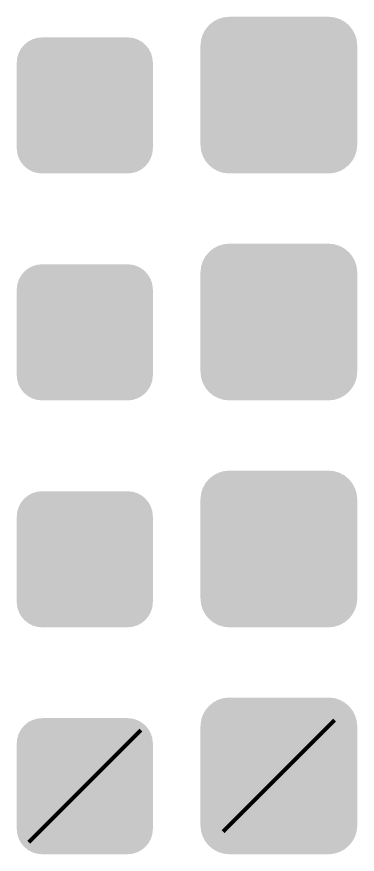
# Model space of a CAD drawing. Header units: millimetres. Extents: x 5277 to 6029, y 2052 to 2709.
# Drawn here: x 5409 to 5425.5, y 2579.63 to 2620.23 of the extents above; entities that cross this region are included whole.
import ezdxf

# ---------------------------------------------------------------- set-up
doc = ezdxf.new("R2010")
doc.units = ezdxf.units.MM
doc.layers.add('Social', color=7, linetype='CONTINUOUS', true_color=0x000000)

# ---------------------------------------------------------------- blocks, each defined once
blk = doc.blocks.new('602010503_сущ_мз')
at = {"layer": 'Social', "linetype": 'Continuous'}
h = blk.add_hatch(color=256, dxfattribs=at)
edge = h.paths.add_edge_path()
edge.add_spline(control_points=[(0, 0), (0, 0.675), (0.55, 1.225), (1.225, 1.225)], knot_values=[-1, -1, -1, -1, 0, 0, 0, 0], degree=3, periodic=0)
edge.add_line((1.225, 1.225), (5.372, 1.225))
edge.add_spline(control_points=[(5.372, 1.225), (6.047, 1.225), (6.598, 0.675), (6.598, 0)], knot_values=[-1, -1, -1, -1, 0, 0, 0, 0], degree=3, periodic=0)
edge.add_line((6.598, 0), (6.598, -4.147))
edge.add_spline(control_points=[(6.598, -4.147), (6.598, -4.822), (6.047, -5.372), (5.372, -5.372)], knot_values=[-1, -1, -1, -1, 0, 0, 0, 0], degree=3, periodic=0)
edge.add_line((5.372, -5.372), (1.225, -5.372))
edge.add_spline(control_points=[(1.225, -5.372), (0.55, -5.372), (0, -4.822), (0, -4.147)], knot_values=[-1, -1, -1, -1, 0, 0, 0, 0], degree=3, periodic=0)
edge.add_line((0, -4.147), (0, 0))
edge = h.paths.add_edge_path(flags=16)
edge.add_spline(control_points=[(0.313, -4.147), (0.313, -4.652), (0.72, -5.059), (1.225, -5.059)], knot_values=[-1, -1, -1, -1, 0, 0, 0, 0], degree=3, periodic=0)
edge.add_line((1.225, -5.059), (5.372, -5.059))
edge.add_spline(control_points=[(5.372, -5.059), (5.878, -5.059), (6.285, -4.652), (6.285, -4.147)], knot_values=[-1, -1, -1, -1, 0, 0, 0, 0], degree=3, periodic=0)
edge.add_line((6.285, -4.147), (6.285, 0))
edge.add_spline(control_points=[(6.285, 0), (6.285, 0.505), (5.878, 0.912), (5.372, 0.912)], knot_values=[-1, -1, -1, -1, 0, 0, 0, 0], degree=3, periodic=0)
edge.add_line((5.372, 0.912), (1.225, 0.912))
edge.add_spline(control_points=[(1.225, 0.912), (0.72, 0.912), (0.313, 0.505), (0.313, 0)], knot_values=[-1, -1, -1, -1, 0, 0, 0, 0], degree=3, periodic=0)
edge.add_line((0.313, 0), (0.313, -4.147))
at = {"layer": 'Social', "linetype": 'Continuous', "true_color": 0xffffff}
h = blk.add_hatch(color=7, dxfattribs=at)
edge = h.paths.add_edge_path()
edge.add_line((0.313, 0), (0.313, -4.147))
edge.add_spline(control_points=[(0.313, -4.147), (0.313, -4.652), (0.72, -5.059), (1.225, -5.059)], knot_values=[-1, -1, -1, -1, 0, 0, 0, 0], degree=3, periodic=0)
edge.add_line((1.225, -5.059), (5.372, -5.059))
edge.add_spline(control_points=[(5.372, -5.059), (5.878, -5.059), (6.285, -4.652), (6.285, -4.147)], knot_values=[-1, -1, -1, -1, 0, 0, 0, 0], degree=3, periodic=0)
edge.add_line((6.285, -4.147), (6.285, 0))
edge.add_spline(control_points=[(6.285, 0), (6.285, 0.505), (5.878, 0.912), (5.372, 0.912)], knot_values=[-1, -1, -1, -1, 0, 0, 0, 0], degree=3, periodic=0)
edge.add_line((5.372, 0.912), (1.225, 0.912))
edge.add_spline(control_points=[(1.225, 0.912), (0.72, 0.912), (0.313, 0.505), (0.313, 0)], knot_values=[-1, -1, -1, -1, 0, 0, 0, 0], degree=3, periodic=0)
at = {"layer": 'Social', "linetype": 'Continuous'}
h = blk.add_hatch(color=256, dxfattribs=at)
h.paths.add_polyline_path([(2.208, 0.559), (2.29, 0.641), (2.485, 0.723), (2.599, 0.723), (2.713, 0.723), (2.906, 0.641), (2.986, 0.559), (3.066, 0.477), (3.146, 0.281), (3.146, 0.168), (3.146, 0.067), (3.081, -0.112), (3.015, -0.19), (2.95, -0.268), (2.788, -0.362), (2.691, -0.379), (2.691, -1.397), (4.366, -1.397), (4.366, -1.759), (2.691, -1.759), (2.691, -2.222), (4.585, -2.222), (4.669, -2.222), (4.783, -2.302), (4.812, -2.382), (5.334, -4.065), (5.805, -3.922), (5.872, -4.157), (5.41, -4.301), (5.191, -4.368), (4.964, -4.444), (4.417, -2.685), (2.456, -2.685), (2.447, -2.685), (2.229, -2.685), (2.229, -2.449), (2.229, -2.247), (2.229, -0.236), (2.136, -0.152), (2.044, 0.05), (2.044, 0.168), (2.044, 0.281), (2.126, 0.477)])
h.paths.add_polyline_path([(2.077, -1.431), (2.077, -1.646), (2.077, -1.86), (2.077, -1.932), (2.077, -2.003), (1.934, -2.083), (1.707, -2.304), (1.623, -2.445), (1.539, -2.586), (1.454, -2.895), (1.454, -3.064), (1.454, -3.316), (1.633, -3.747), (1.812, -3.926), (1.991, -4.105), (2.422, -4.284), (2.675, -4.284), (2.927, -4.284), (3.358, -4.105), (3.537, -3.926), (3.716, -3.747), (3.895, -3.316), (3.895, -3.064), (3.895, -3), (3.882, -2.878), (3.87, -2.819), (4.282, -2.819), (4.433, -2.819), (4.442, -2.904), (4.45, -3.03), (4.45, -3.072), (4.45, -3.434), (4.191, -4.052), (3.933, -4.309), (3.674, -4.566), (3.053, -4.822), (2.691, -4.822), (2.33, -4.822), (1.711, -4.566), (1.454, -4.309), (1.198, -4.052), (0.941, -3.434), (0.941, -3.072), (0.941, -2.794), (1.099, -2.294), (1.257, -2.071), (1.414, -1.848), (1.825, -1.528)])
blk = doc.blocks.new('602010503_сущ_рз')
at = {"layer": 'Social', "linetype": 'Continuous'}
h = blk.add_hatch(color=256, dxfattribs=at)
edge = h.paths.add_edge_path()
edge.add_spline(control_points=[(-0.095, -0.169), (-0.095, 0.599), (0.531, 1.225), (1.3, 1.225)], knot_values=[-1, -1, -1, -1, 0, 0, 0, 0], degree=3, periodic=0)
edge.add_line((1.3, 1.225), (6.108, 1.225))
edge.add_spline(control_points=[(6.108, 1.225), (6.877, 1.225), (7.503, 0.599), (7.503, -0.169)], knot_values=[-1, -1, -1, -1, 0, 0, 0, 0], degree=3, periodic=0)
edge.add_line((7.503, -0.169), (7.503, -4.978))
edge.add_spline(control_points=[(7.503, -4.978), (7.503, -5.747), (6.877, -6.372), (6.108, -6.372)], knot_values=[-1, -1, -1, -1, 0, 0, 0, 0], degree=3, periodic=0)
edge.add_line((6.108, -6.372), (1.3, -6.372))
edge.add_spline(control_points=[(1.3, -6.372), (0.531, -6.372), (-0.095, -5.747), (-0.095, -4.978)], knot_values=[-1, -1, -1, -1, 0, 0, 0, 0], degree=3, periodic=0)
edge.add_line((-0.095, -4.978), (-0.095, -0.169))
edge = h.paths.add_edge_path(flags=16)
edge.add_spline(control_points=[(0.218, -4.978), (0.218, -5.577), (0.701, -6.059), (1.3, -6.059)], knot_values=[-1, -1, -1, -1, 0, 0, 0, 0], degree=3, periodic=0)
edge.add_line((1.3, -6.059), (6.108, -6.059))
edge.add_spline(control_points=[(6.108, -6.059), (6.707, -6.059), (7.19, -5.577), (7.19, -4.978)], knot_values=[-1, -1, -1, -1, 0, 0, 0, 0], degree=3, periodic=0)
edge.add_line((7.19, -4.978), (7.19, -0.169))
edge.add_spline(control_points=[(7.19, -0.169), (7.19, 0.43), (6.707, 0.912), (6.108, 0.912)], knot_values=[-1, -1, -1, -1, 0, 0, 0, 0], degree=3, periodic=0)
edge.add_line((6.108, 0.912), (1.3, 0.912))
edge.add_spline(control_points=[(1.3, 0.912), (0.701, 0.912), (0.218, 0.43), (0.218, -0.169)], knot_values=[-1, -1, -1, -1, 0, 0, 0, 0], degree=3, periodic=0)
edge.add_line((0.218, -0.169), (0.218, -4.978))
at = {"layer": 'Social', "linetype": 'Continuous', "true_color": 0xffffff}
h = blk.add_hatch(color=7, dxfattribs=at)
edge = h.paths.add_edge_path()
edge.add_spline(control_points=[(0.218, -4.978), (0.218, -5.577), (0.701, -6.059), (1.3, -6.059)], knot_values=[-1, -1, -1, -1, 0, 0, 0, 0], degree=3, periodic=0)
edge.add_line((1.3, -6.059), (6.108, -6.059))
edge.add_spline(control_points=[(6.108, -6.059), (6.707, -6.059), (7.19, -5.577), (7.19, -4.978)], knot_values=[-1, -1, -1, -1, 0, 0, 0, 0], degree=3, periodic=0)
edge.add_line((7.19, -4.978), (7.19, -0.169))
edge.add_spline(control_points=[(7.19, -0.169), (7.19, 0.43), (6.707, 0.912), (6.108, 0.912)], knot_values=[-1, -1, -1, -1, 0, 0, 0, 0], degree=3, periodic=0)
edge.add_line((6.108, 0.912), (1.3, 0.912))
edge.add_spline(control_points=[(1.3, 0.912), (0.701, 0.912), (0.218, 0.43), (0.218, -0.169)], knot_values=[-1, -1, -1, -1, 0, 0, 0, 0], degree=3, periodic=0)
edge.add_line((0.218, -0.169), (0.218, -4.978))
at = {"layer": 'Social', "linetype": 'Continuous'}
h = blk.add_hatch(color=256, dxfattribs=at)
edge = h.paths.add_edge_path()
edge.add_line((0.426, -0.513), (0.426, -4.634))
edge.add_spline(control_points=[(0.426, -4.634), (0.426, -5.305), (0.973, -5.852), (1.644, -5.852)], knot_values=[0, 0, 0, 0, 1, 1, 1, 1], degree=3, periodic=0)
edge.add_line((1.644, -5.852), (5.765, -5.852))
edge.add_spline(control_points=[(5.765, -5.852), (6.435, -5.852), (6.983, -5.305), (6.983, -4.634)], knot_values=[0, 0, 0, 0, 1, 1, 1, 1], degree=3, periodic=0)
edge.add_line((6.983, -4.634), (6.983, -0.513))
edge.add_spline(control_points=[(6.983, -0.513), (6.983, 0.158), (6.435, 0.705), (5.765, 0.705)], knot_values=[0, 0, 0, 0, 1, 1, 1, 1], degree=3, periodic=0)
edge.add_line((5.765, 0.705), (1.644, 0.705))
edge.add_spline(control_points=[(1.644, 0.705), (0.973, 0.705), (0.426, 0.158), (0.426, -0.513)], knot_values=[0, 0, 0, 0, 1, 1, 1, 1], degree=3, periodic=0)
edge = h.paths.add_edge_path(flags=16)
edge.add_spline(control_points=[(0.737, -4.634), (0.737, -5.136), (1.142, -5.541), (1.644, -5.541)], knot_values=[-1, -1, -1, -1, 0, 0, 0, 0], degree=3, periodic=0)
edge.add_line((1.644, -5.541), (5.765, -5.541))
edge.add_spline(control_points=[(5.765, -5.541), (6.267, -5.541), (6.671, -5.136), (6.671, -4.634)], knot_values=[-1, -1, -1, -1, 0, 0, 0, 0], degree=3, periodic=0)
edge.add_line((6.671, -4.634), (6.671, -0.513))
edge.add_spline(control_points=[(6.671, -0.513), (6.671, -0.011), (6.267, 0.394), (5.765, 0.394)], knot_values=[-1, -1, -1, -1, 0, 0, 0, 0], degree=3, periodic=0)
edge.add_line((5.765, 0.394), (1.644, 0.394))
edge.add_spline(control_points=[(1.644, 0.394), (1.142, 0.394), (0.737, -0.011), (0.737, -0.513)], knot_values=[-1, -1, -1, -1, 0, 0, 0, 0], degree=3, periodic=0)
edge.add_line((0.737, -0.513), (0.737, -4.634))
h = blk.add_hatch(color=256, dxfattribs=at)
h.paths.add_polyline_path([(2.594, 0.046), (2.676, 0.128), (2.872, 0.21), (2.986, 0.21), (3.099, 0.21), (3.293, 0.128), (3.373, 0.046), (3.453, -0.036), (3.533, -0.231), (3.533, -0.345), (3.533, -0.446), (3.467, -0.625), (3.402, -0.703), (3.337, -0.781), (3.175, -0.875), (3.078, -0.892), (3.078, -1.91), (4.753, -1.91), (4.753, -2.272), (3.078, -2.272), (3.078, -2.735), (4.972, -2.735), (5.056, -2.735), (5.169, -2.815), (5.199, -2.895), (5.72, -4.578), (6.192, -4.435), (6.259, -4.67), (5.796, -4.814), (5.577, -4.881), (5.35, -4.957), (4.803, -3.198), (2.842, -3.198), (2.834, -3.198), (2.615, -3.198), (2.615, -2.962), (2.615, -2.76), (2.615, -0.749), (2.523, -0.665), (2.43, -0.463), (2.43, -0.345), (2.43, -0.231), (2.512, -0.036)])
h.paths.add_polyline_path([(2.464, -1.944), (2.464, -2.159), (2.464, -2.373), (2.464, -2.445), (2.464, -2.516), (2.321, -2.596), (2.094, -2.817), (2.009, -2.958), (1.925, -3.099), (1.841, -3.408), (1.841, -3.577), (1.841, -3.829), (2.02, -4.26), (2.199, -4.439), (2.378, -4.618), (2.809, -4.797), (3.061, -4.797), (3.314, -4.797), (3.745, -4.618), (3.924, -4.439), (4.103, -4.26), (4.281, -3.829), (4.281, -3.577), (4.281, -3.513), (4.269, -3.391), (4.256, -3.332), (4.669, -3.332), (4.82, -3.332), (4.828, -3.417), (4.837, -3.543), (4.837, -3.585), (4.837, -3.947), (4.578, -4.565), (4.319, -4.822), (4.061, -5.079), (3.44, -5.335), (3.078, -5.335), (2.716, -5.335), (2.098, -5.079), (1.841, -4.822), (1.584, -4.565), (1.328, -3.947), (1.328, -3.585), (1.328, -3.307), (1.486, -2.807), (1.643, -2.584), (1.801, -2.361), (2.211, -2.041)])
blk = doc.blocks.new('602010503_план_мз')
at = {"layer": 'Social', "linetype": 'Continuous'}
h = blk.add_hatch(color=256, dxfattribs=at)
edge = h.paths.add_edge_path()
edge.add_spline(control_points=[(0, 0), (0, 0.675), (0.55, 1.225), (1.225, 1.225)], knot_values=[-1, -1, -1, -1, 0, 0, 0, 0], degree=3, periodic=0)
edge.add_line((1.225, 1.225), (5.372, 1.225))
edge.add_spline(control_points=[(5.372, 1.225), (6.047, 1.225), (6.598, 0.675), (6.598, 0)], knot_values=[-1, -1, -1, -1, 0, 0, 0, 0], degree=3, periodic=0)
edge.add_line((6.598, 0), (6.598, -4.147))
edge.add_spline(control_points=[(6.598, -4.147), (6.598, -4.822), (6.047, -5.372), (5.372, -5.372)], knot_values=[-1, -1, -1, -1, 0, 0, 0, 0], degree=3, periodic=0)
edge.add_line((5.372, -5.372), (1.225, -5.372))
edge.add_spline(control_points=[(1.225, -5.372), (0.55, -5.372), (0, -4.822), (0, -4.147)], knot_values=[-1, -1, -1, -1, 0, 0, 0, 0], degree=3, periodic=0)
edge.add_line((0, -4.147), (0, 0))
edge = h.paths.add_edge_path(flags=16)
edge.add_spline(control_points=[(0.313, -4.147), (0.313, -4.652), (0.72, -5.059), (1.225, -5.059)], knot_values=[-1, -1, -1, -1, 0, 0, 0, 0], degree=3, periodic=0)
edge.add_line((1.225, -5.059), (5.372, -5.059))
edge.add_spline(control_points=[(5.372, -5.059), (5.878, -5.059), (6.285, -4.652), (6.285, -4.147)], knot_values=[-1, -1, -1, -1, 0, 0, 0, 0], degree=3, periodic=0)
edge.add_line((6.285, -4.147), (6.285, 0))
edge.add_spline(control_points=[(6.285, 0), (6.285, 0.505), (5.878, 0.912), (5.372, 0.912)], knot_values=[-1, -1, -1, -1, 0, 0, 0, 0], degree=3, periodic=0)
edge.add_line((5.372, 0.912), (1.225, 0.912))
edge.add_spline(control_points=[(1.225, 0.912), (0.72, 0.912), (0.313, 0.505), (0.313, 0)], knot_values=[-1, -1, -1, -1, 0, 0, 0, 0], degree=3, periodic=0)
edge.add_line((0.313, 0), (0.313, -4.147))
at = {"layer": 'Social', "linetype": 'Continuous', "true_color": 0xff0000}
h = blk.add_hatch(color=1, dxfattribs=at)
edge = h.paths.add_edge_path()
edge.add_line((0.313, 0), (0.313, -4.147))
edge.add_spline(control_points=[(0.313, -4.147), (0.313, -4.652), (0.72, -5.059), (1.225, -5.059)], knot_values=[-1, -1, -1, -1, 0, 0, 0, 0], degree=3, periodic=0)
edge.add_line((1.225, -5.059), (5.372, -5.059))
edge.add_spline(control_points=[(5.372, -5.059), (5.878, -5.059), (6.285, -4.652), (6.285, -4.147)], knot_values=[-1, -1, -1, -1, 0, 0, 0, 0], degree=3, periodic=0)
edge.add_line((6.285, -4.147), (6.285, 0))
edge.add_spline(control_points=[(6.285, 0), (6.285, 0.505), (5.878, 0.912), (5.372, 0.912)], knot_values=[-1, -1, -1, -1, 0, 0, 0, 0], degree=3, periodic=0)
edge.add_line((5.372, 0.912), (1.225, 0.912))
edge.add_spline(control_points=[(1.225, 0.912), (0.72, 0.912), (0.313, 0.505), (0.313, 0)], knot_values=[-1, -1, -1, -1, 0, 0, 0, 0], degree=3, periodic=0)
at = {"layer": 'Social', "linetype": 'Continuous'}
h = blk.add_hatch(color=256, dxfattribs=at)
h.paths.add_polyline_path([(2.208, 0.559), (2.29, 0.641), (2.485, 0.723), (2.599, 0.723), (2.713, 0.723), (2.906, 0.641), (2.986, 0.559), (3.066, 0.477), (3.146, 0.281), (3.146, 0.168), (3.146, 0.067), (3.081, -0.112), (3.015, -0.19), (2.95, -0.268), (2.788, -0.362), (2.691, -0.379), (2.691, -1.397), (4.366, -1.397), (4.366, -1.759), (2.691, -1.759), (2.691, -2.222), (4.585, -2.222), (4.669, -2.222), (4.783, -2.302), (4.812, -2.382), (5.334, -4.065), (5.805, -3.922), (5.872, -4.157), (5.41, -4.301), (5.191, -4.368), (4.964, -4.444), (4.417, -2.685), (2.456, -2.685), (2.447, -2.685), (2.229, -2.685), (2.229, -2.449), (2.229, -2.247), (2.229, -0.236), (2.136, -0.152), (2.044, 0.05), (2.044, 0.168), (2.044, 0.281), (2.126, 0.477)])
h.paths.add_polyline_path([(2.077, -1.431), (2.077, -1.646), (2.077, -1.86), (2.077, -1.932), (2.077, -2.003), (1.934, -2.083), (1.707, -2.304), (1.623, -2.445), (1.539, -2.586), (1.454, -2.895), (1.454, -3.064), (1.454, -3.316), (1.633, -3.747), (1.812, -3.926), (1.991, -4.105), (2.422, -4.284), (2.675, -4.284), (2.927, -4.284), (3.358, -4.105), (3.537, -3.926), (3.716, -3.747), (3.895, -3.316), (3.895, -3.064), (3.895, -3), (3.882, -2.878), (3.87, -2.819), (4.282, -2.819), (4.433, -2.819), (4.442, -2.904), (4.45, -3.03), (4.45, -3.072), (4.45, -3.434), (4.191, -4.052), (3.933, -4.309), (3.674, -4.566), (3.053, -4.822), (2.691, -4.822), (2.33, -4.822), (1.711, -4.566), (1.454, -4.309), (1.198, -4.052), (0.941, -3.434), (0.941, -3.072), (0.941, -2.794), (1.099, -2.294), (1.257, -2.071), (1.414, -1.848), (1.825, -1.528)])
blk = doc.blocks.new('602010503_план_рз')
at = {"layer": 'Social', "linetype": 'Continuous'}
h = blk.add_hatch(color=256, dxfattribs=at)
edge = h.paths.add_edge_path()
edge.add_spline(control_points=[(-0.095, -0.169), (-0.095, 0.599), (0.531, 1.225), (1.3, 1.225)], knot_values=[-1, -1, -1, -1, 0, 0, 0, 0], degree=3, periodic=0)
edge.add_line((1.3, 1.225), (6.108, 1.225))
edge.add_spline(control_points=[(6.108, 1.225), (6.877, 1.225), (7.503, 0.599), (7.503, -0.169)], knot_values=[-1, -1, -1, -1, 0, 0, 0, 0], degree=3, periodic=0)
edge.add_line((7.503, -0.169), (7.503, -4.978))
edge.add_spline(control_points=[(7.503, -4.978), (7.503, -5.747), (6.877, -6.372), (6.108, -6.372)], knot_values=[-1, -1, -1, -1, 0, 0, 0, 0], degree=3, periodic=0)
edge.add_line((6.108, -6.372), (1.3, -6.372))
edge.add_spline(control_points=[(1.3, -6.372), (0.531, -6.372), (-0.095, -5.747), (-0.095, -4.978)], knot_values=[-1, -1, -1, -1, 0, 0, 0, 0], degree=3, periodic=0)
edge.add_line((-0.095, -4.978), (-0.095, -0.169))
edge = h.paths.add_edge_path(flags=16)
edge.add_spline(control_points=[(0.218, -4.978), (0.218, -5.577), (0.701, -6.059), (1.3, -6.059)], knot_values=[-1, -1, -1, -1, 0, 0, 0, 0], degree=3, periodic=0)
edge.add_line((1.3, -6.059), (6.108, -6.059))
edge.add_spline(control_points=[(6.108, -6.059), (6.707, -6.059), (7.19, -5.577), (7.19, -4.978)], knot_values=[-1, -1, -1, -1, 0, 0, 0, 0], degree=3, periodic=0)
edge.add_line((7.19, -4.978), (7.19, -0.169))
edge.add_spline(control_points=[(7.19, -0.169), (7.19, 0.43), (6.707, 0.912), (6.108, 0.912)], knot_values=[-1, -1, -1, -1, 0, 0, 0, 0], degree=3, periodic=0)
edge.add_line((6.108, 0.912), (1.3, 0.912))
edge.add_spline(control_points=[(1.3, 0.912), (0.701, 0.912), (0.218, 0.43), (0.218, -0.169)], knot_values=[-1, -1, -1, -1, 0, 0, 0, 0], degree=3, periodic=0)
edge.add_line((0.218, -0.169), (0.218, -4.978))
at = {"layer": 'Social', "linetype": 'Continuous', "true_color": 0xff0000}
h = blk.add_hatch(color=1, dxfattribs=at)
edge = h.paths.add_edge_path()
edge.add_spline(control_points=[(0.218, -4.978), (0.218, -5.577), (0.701, -6.059), (1.3, -6.059)], knot_values=[-1, -1, -1, -1, 0, 0, 0, 0], degree=3, periodic=0)
edge.add_line((1.3, -6.059), (6.108, -6.059))
edge.add_spline(control_points=[(6.108, -6.059), (6.707, -6.059), (7.19, -5.577), (7.19, -4.978)], knot_values=[-1, -1, -1, -1, 0, 0, 0, 0], degree=3, periodic=0)
edge.add_line((7.19, -4.978), (7.19, -0.169))
edge.add_spline(control_points=[(7.19, -0.169), (7.19, 0.43), (6.707, 0.912), (6.108, 0.912)], knot_values=[-1, -1, -1, -1, 0, 0, 0, 0], degree=3, periodic=0)
edge.add_line((6.108, 0.912), (1.3, 0.912))
edge.add_spline(control_points=[(1.3, 0.912), (0.701, 0.912), (0.218, 0.43), (0.218, -0.169)], knot_values=[-1, -1, -1, -1, 0, 0, 0, 0], degree=3, periodic=0)
edge.add_line((0.218, -0.169), (0.218, -4.978))
at = {"layer": 'Social', "linetype": 'Continuous'}
h = blk.add_hatch(color=256, dxfattribs=at)
edge = h.paths.add_edge_path()
edge.add_line((0.426, -0.513), (0.426, -4.634))
edge.add_spline(control_points=[(0.426, -4.634), (0.426, -5.305), (0.973, -5.852), (1.644, -5.852)], knot_values=[0, 0, 0, 0, 1, 1, 1, 1], degree=3, periodic=0)
edge.add_line((1.644, -5.852), (5.765, -5.852))
edge.add_spline(control_points=[(5.765, -5.852), (6.435, -5.852), (6.983, -5.305), (6.983, -4.634)], knot_values=[0, 0, 0, 0, 1, 1, 1, 1], degree=3, periodic=0)
edge.add_line((6.983, -4.634), (6.983, -0.513))
edge.add_spline(control_points=[(6.983, -0.513), (6.983, 0.158), (6.435, 0.705), (5.765, 0.705)], knot_values=[0, 0, 0, 0, 1, 1, 1, 1], degree=3, periodic=0)
edge.add_line((5.765, 0.705), (1.644, 0.705))
edge.add_spline(control_points=[(1.644, 0.705), (0.973, 0.705), (0.426, 0.158), (0.426, -0.513)], knot_values=[0, 0, 0, 0, 1, 1, 1, 1], degree=3, periodic=0)
edge = h.paths.add_edge_path(flags=16)
edge.add_spline(control_points=[(0.737, -4.634), (0.737, -5.136), (1.142, -5.541), (1.644, -5.541)], knot_values=[-1, -1, -1, -1, 0, 0, 0, 0], degree=3, periodic=0)
edge.add_line((1.644, -5.541), (5.765, -5.541))
edge.add_spline(control_points=[(5.765, -5.541), (6.267, -5.541), (6.671, -5.136), (6.671, -4.634)], knot_values=[-1, -1, -1, -1, 0, 0, 0, 0], degree=3, periodic=0)
edge.add_line((6.671, -4.634), (6.671, -0.513))
edge.add_spline(control_points=[(6.671, -0.513), (6.671, -0.011), (6.267, 0.394), (5.765, 0.394)], knot_values=[-1, -1, -1, -1, 0, 0, 0, 0], degree=3, periodic=0)
edge.add_line((5.765, 0.394), (1.644, 0.394))
edge.add_spline(control_points=[(1.644, 0.394), (1.142, 0.394), (0.737, -0.011), (0.737, -0.513)], knot_values=[-1, -1, -1, -1, 0, 0, 0, 0], degree=3, periodic=0)
edge.add_line((0.737, -0.513), (0.737, -4.634))
h = blk.add_hatch(color=256, dxfattribs=at)
h.paths.add_polyline_path([(2.594, 0.046), (2.676, 0.128), (2.872, 0.21), (2.986, 0.21), (3.099, 0.21), (3.293, 0.128), (3.373, 0.046), (3.453, -0.036), (3.533, -0.231), (3.533, -0.345), (3.533, -0.446), (3.467, -0.625), (3.402, -0.703), (3.337, -0.781), (3.175, -0.875), (3.078, -0.892), (3.078, -1.91), (4.753, -1.91), (4.753, -2.272), (3.078, -2.272), (3.078, -2.735), (4.972, -2.735), (5.056, -2.735), (5.169, -2.815), (5.199, -2.895), (5.72, -4.578), (6.192, -4.435), (6.259, -4.67), (5.796, -4.814), (5.577, -4.881), (5.35, -4.957), (4.803, -3.198), (2.842, -3.198), (2.834, -3.198), (2.615, -3.198), (2.615, -2.962), (2.615, -2.76), (2.615, -0.749), (2.523, -0.665), (2.43, -0.463), (2.43, -0.345), (2.43, -0.231), (2.512, -0.036)])
h.paths.add_polyline_path([(2.464, -1.944), (2.464, -2.159), (2.464, -2.373), (2.464, -2.445), (2.464, -2.516), (2.321, -2.596), (2.094, -2.817), (2.009, -2.958), (1.925, -3.099), (1.841, -3.408), (1.841, -3.577), (1.841, -3.829), (2.02, -4.26), (2.199, -4.439), (2.378, -4.618), (2.809, -4.797), (3.061, -4.797), (3.314, -4.797), (3.745, -4.618), (3.924, -4.439), (4.103, -4.26), (4.281, -3.829), (4.281, -3.577), (4.281, -3.513), (4.269, -3.391), (4.256, -3.332), (4.669, -3.332), (4.82, -3.332), (4.828, -3.417), (4.837, -3.543), (4.837, -3.585), (4.837, -3.947), (4.578, -4.565), (4.319, -4.822), (4.061, -5.079), (3.44, -5.335), (3.078, -5.335), (2.716, -5.335), (2.098, -5.079), (1.841, -4.822), (1.584, -4.565), (1.328, -3.947), (1.328, -3.585), (1.328, -3.307), (1.486, -2.807), (1.643, -2.584), (1.801, -2.361), (2.211, -2.041)])
blk = doc.blocks.new('602010503_рек_мз')
at = {"layer": 'Social', "linetype": 'Continuous'}
h = blk.add_hatch(color=256, dxfattribs=at)
edge = h.paths.add_edge_path()
edge.add_spline(control_points=[(0, 0), (0, 0.675), (0.55, 1.225), (1.225, 1.225)], knot_values=[-1, -1, -1, -1, 0, 0, 0, 0], degree=3, periodic=0)
edge.add_line((1.225, 1.225), (5.372, 1.225))
edge.add_spline(control_points=[(5.372, 1.225), (6.047, 1.225), (6.598, 0.675), (6.598, 0)], knot_values=[-1, -1, -1, -1, 0, 0, 0, 0], degree=3, periodic=0)
edge.add_line((6.598, 0), (6.598, -4.147))
edge.add_spline(control_points=[(6.598, -4.147), (6.598, -4.822), (6.047, -5.372), (5.372, -5.372)], knot_values=[-1, -1, -1, -1, 0, 0, 0, 0], degree=3, periodic=0)
edge.add_line((5.372, -5.372), (1.225, -5.372))
edge.add_spline(control_points=[(1.225, -5.372), (0.55, -5.372), (0, -4.822), (0, -4.147)], knot_values=[-1, -1, -1, -1, 0, 0, 0, 0], degree=3, periodic=0)
edge.add_line((0, -4.147), (0, 0))
edge = h.paths.add_edge_path(flags=16)
edge.add_spline(control_points=[(0.313, -4.147), (0.313, -4.652), (0.72, -5.059), (1.225, -5.059)], knot_values=[-1, -1, -1, -1, 0, 0, 0, 0], degree=3, periodic=0)
edge.add_line((1.225, -5.059), (5.372, -5.059))
edge.add_spline(control_points=[(5.372, -5.059), (5.878, -5.059), (6.285, -4.652), (6.285, -4.147)], knot_values=[-1, -1, -1, -1, 0, 0, 0, 0], degree=3, periodic=0)
edge.add_line((6.285, -4.147), (6.285, 0))
edge.add_spline(control_points=[(6.285, 0), (6.285, 0.505), (5.878, 0.912), (5.372, 0.912)], knot_values=[-1, -1, -1, -1, 0, 0, 0, 0], degree=3, periodic=0)
edge.add_line((5.372, 0.912), (1.225, 0.912))
edge.add_spline(control_points=[(1.225, 0.912), (0.72, 0.912), (0.313, 0.505), (0.313, 0)], knot_values=[-1, -1, -1, -1, 0, 0, 0, 0], degree=3, periodic=0)
edge.add_line((0.313, 0), (0.313, -4.147))
at = {"layer": 'Social', "linetype": 'Continuous', "true_color": 0xffff00}
h = blk.add_hatch(color=2, dxfattribs=at)
edge = h.paths.add_edge_path()
edge.add_line((0.313, 0), (0.313, -4.147))
edge.add_spline(control_points=[(0.313, -4.147), (0.313, -4.652), (0.72, -5.059), (1.225, -5.059)], knot_values=[-1, -1, -1, -1, 0, 0, 0, 0], degree=3, periodic=0)
edge.add_line((1.225, -5.059), (5.372, -5.059))
edge.add_spline(control_points=[(5.372, -5.059), (5.878, -5.059), (6.285, -4.652), (6.285, -4.147)], knot_values=[-1, -1, -1, -1, 0, 0, 0, 0], degree=3, periodic=0)
edge.add_line((6.285, -4.147), (6.285, 0))
edge.add_spline(control_points=[(6.285, 0), (6.285, 0.505), (5.878, 0.912), (5.372, 0.912)], knot_values=[-1, -1, -1, -1, 0, 0, 0, 0], degree=3, periodic=0)
edge.add_line((5.372, 0.912), (1.225, 0.912))
edge.add_spline(control_points=[(1.225, 0.912), (0.72, 0.912), (0.313, 0.505), (0.313, 0)], knot_values=[-1, -1, -1, -1, 0, 0, 0, 0], degree=3, periodic=0)
at = {"layer": 'Social', "linetype": 'Continuous'}
h = blk.add_hatch(color=256, dxfattribs=at)
h.paths.add_polyline_path([(2.208, 0.559), (2.29, 0.641), (2.485, 0.723), (2.599, 0.723), (2.713, 0.723), (2.906, 0.641), (2.986, 0.559), (3.066, 0.477), (3.146, 0.281), (3.146, 0.168), (3.146, 0.067), (3.081, -0.112), (3.015, -0.19), (2.95, -0.268), (2.788, -0.362), (2.691, -0.379), (2.691, -1.397), (4.366, -1.397), (4.366, -1.759), (2.691, -1.759), (2.691, -2.222), (4.585, -2.222), (4.669, -2.222), (4.783, -2.302), (4.812, -2.382), (5.334, -4.065), (5.805, -3.922), (5.872, -4.157), (5.41, -4.301), (5.191, -4.368), (4.964, -4.444), (4.417, -2.685), (2.456, -2.685), (2.447, -2.685), (2.229, -2.685), (2.229, -2.449), (2.229, -2.247), (2.229, -0.236), (2.136, -0.152), (2.044, 0.05), (2.044, 0.168), (2.044, 0.281), (2.126, 0.477)])
h.paths.add_polyline_path([(2.077, -1.431), (2.077, -1.646), (2.077, -1.86), (2.077, -1.932), (2.077, -2.003), (1.934, -2.083), (1.707, -2.304), (1.623, -2.445), (1.539, -2.586), (1.454, -2.895), (1.454, -3.064), (1.454, -3.316), (1.633, -3.747), (1.812, -3.926), (1.991, -4.105), (2.422, -4.284), (2.675, -4.284), (2.927, -4.284), (3.358, -4.105), (3.537, -3.926), (3.716, -3.747), (3.895, -3.316), (3.895, -3.064), (3.895, -3), (3.882, -2.878), (3.87, -2.819), (4.282, -2.819), (4.433, -2.819), (4.442, -2.904), (4.45, -3.03), (4.45, -3.072), (4.45, -3.434), (4.191, -4.052), (3.933, -4.309), (3.674, -4.566), (3.053, -4.822), (2.691, -4.822), (2.33, -4.822), (1.711, -4.566), (1.454, -4.309), (1.198, -4.052), (0.941, -3.434), (0.941, -3.072), (0.941, -2.794), (1.099, -2.294), (1.257, -2.071), (1.414, -1.848), (1.825, -1.528)])
blk = doc.blocks.new('602010503_рек_рз')
at = {"layer": 'Social', "linetype": 'Continuous'}
h = blk.add_hatch(color=256, dxfattribs=at)
edge = h.paths.add_edge_path()
edge.add_spline(control_points=[(-0.095, -0.169), (-0.095, 0.599), (0.531, 1.225), (1.3, 1.225)], knot_values=[-1, -1, -1, -1, 0, 0, 0, 0], degree=3, periodic=0)
edge.add_line((1.3, 1.225), (6.108, 1.225))
edge.add_spline(control_points=[(6.108, 1.225), (6.877, 1.225), (7.503, 0.599), (7.503, -0.169)], knot_values=[-1, -1, -1, -1, 0, 0, 0, 0], degree=3, periodic=0)
edge.add_line((7.503, -0.169), (7.503, -4.978))
edge.add_spline(control_points=[(7.503, -4.978), (7.503, -5.747), (6.877, -6.372), (6.108, -6.372)], knot_values=[-1, -1, -1, -1, 0, 0, 0, 0], degree=3, periodic=0)
edge.add_line((6.108, -6.372), (1.3, -6.372))
edge.add_spline(control_points=[(1.3, -6.372), (0.531, -6.372), (-0.095, -5.747), (-0.095, -4.978)], knot_values=[-1, -1, -1, -1, 0, 0, 0, 0], degree=3, periodic=0)
edge.add_line((-0.095, -4.978), (-0.095, -0.169))
edge = h.paths.add_edge_path(flags=16)
edge.add_spline(control_points=[(0.218, -4.978), (0.218, -5.577), (0.701, -6.059), (1.3, -6.059)], knot_values=[-1, -1, -1, -1, 0, 0, 0, 0], degree=3, periodic=0)
edge.add_line((1.3, -6.059), (6.108, -6.059))
edge.add_spline(control_points=[(6.108, -6.059), (6.707, -6.059), (7.19, -5.577), (7.19, -4.978)], knot_values=[-1, -1, -1, -1, 0, 0, 0, 0], degree=3, periodic=0)
edge.add_line((7.19, -4.978), (7.19, -0.169))
edge.add_spline(control_points=[(7.19, -0.169), (7.19, 0.43), (6.707, 0.912), (6.108, 0.912)], knot_values=[-1, -1, -1, -1, 0, 0, 0, 0], degree=3, periodic=0)
edge.add_line((6.108, 0.912), (1.3, 0.912))
edge.add_spline(control_points=[(1.3, 0.912), (0.701, 0.912), (0.218, 0.43), (0.218, -0.169)], knot_values=[-1, -1, -1, -1, 0, 0, 0, 0], degree=3, periodic=0)
edge.add_line((0.218, -0.169), (0.218, -4.978))
at = {"layer": 'Social', "linetype": 'Continuous', "true_color": 0xffff00}
h = blk.add_hatch(color=2, dxfattribs=at)
edge = h.paths.add_edge_path()
edge.add_spline(control_points=[(0.218, -4.978), (0.218, -5.577), (0.701, -6.059), (1.3, -6.059)], knot_values=[-1, -1, -1, -1, 0, 0, 0, 0], degree=3, periodic=0)
edge.add_line((1.3, -6.059), (6.108, -6.059))
edge.add_spline(control_points=[(6.108, -6.059), (6.707, -6.059), (7.19, -5.577), (7.19, -4.978)], knot_values=[-1, -1, -1, -1, 0, 0, 0, 0], degree=3, periodic=0)
edge.add_line((7.19, -4.978), (7.19, -0.169))
edge.add_spline(control_points=[(7.19, -0.169), (7.19, 0.43), (6.707, 0.912), (6.108, 0.912)], knot_values=[-1, -1, -1, -1, 0, 0, 0, 0], degree=3, periodic=0)
edge.add_line((6.108, 0.912), (1.3, 0.912))
edge.add_spline(control_points=[(1.3, 0.912), (0.701, 0.912), (0.218, 0.43), (0.218, -0.169)], knot_values=[-1, -1, -1, -1, 0, 0, 0, 0], degree=3, periodic=0)
edge.add_line((0.218, -0.169), (0.218, -4.978))
at = {"layer": 'Social', "linetype": 'Continuous'}
h = blk.add_hatch(color=256, dxfattribs=at)
edge = h.paths.add_edge_path()
edge.add_line((0.426, -0.513), (0.426, -4.634))
edge.add_spline(control_points=[(0.426, -4.634), (0.426, -5.305), (0.973, -5.852), (1.644, -5.852)], knot_values=[0, 0, 0, 0, 1, 1, 1, 1], degree=3, periodic=0)
edge.add_line((1.644, -5.852), (5.765, -5.852))
edge.add_spline(control_points=[(5.765, -5.852), (6.435, -5.852), (6.983, -5.305), (6.983, -4.634)], knot_values=[0, 0, 0, 0, 1, 1, 1, 1], degree=3, periodic=0)
edge.add_line((6.983, -4.634), (6.983, -0.513))
edge.add_spline(control_points=[(6.983, -0.513), (6.983, 0.158), (6.435, 0.705), (5.765, 0.705)], knot_values=[0, 0, 0, 0, 1, 1, 1, 1], degree=3, periodic=0)
edge.add_line((5.765, 0.705), (1.644, 0.705))
edge.add_spline(control_points=[(1.644, 0.705), (0.973, 0.705), (0.426, 0.158), (0.426, -0.513)], knot_values=[0, 0, 0, 0, 1, 1, 1, 1], degree=3, periodic=0)
edge = h.paths.add_edge_path(flags=16)
edge.add_spline(control_points=[(0.737, -4.634), (0.737, -5.136), (1.142, -5.541), (1.644, -5.541)], knot_values=[-1, -1, -1, -1, 0, 0, 0, 0], degree=3, periodic=0)
edge.add_line((1.644, -5.541), (5.765, -5.541))
edge.add_spline(control_points=[(5.765, -5.541), (6.267, -5.541), (6.671, -5.136), (6.671, -4.634)], knot_values=[-1, -1, -1, -1, 0, 0, 0, 0], degree=3, periodic=0)
edge.add_line((6.671, -4.634), (6.671, -0.513))
edge.add_spline(control_points=[(6.671, -0.513), (6.671, -0.011), (6.267, 0.394), (5.765, 0.394)], knot_values=[-1, -1, -1, -1, 0, 0, 0, 0], degree=3, periodic=0)
edge.add_line((5.765, 0.394), (1.644, 0.394))
edge.add_spline(control_points=[(1.644, 0.394), (1.142, 0.394), (0.737, -0.011), (0.737, -0.513)], knot_values=[-1, -1, -1, -1, 0, 0, 0, 0], degree=3, periodic=0)
edge.add_line((0.737, -0.513), (0.737, -4.634))
h = blk.add_hatch(color=256, dxfattribs=at)
h.paths.add_polyline_path([(2.594, 0.046), (2.676, 0.128), (2.872, 0.21), (2.986, 0.21), (3.099, 0.21), (3.293, 0.128), (3.373, 0.046), (3.453, -0.036), (3.533, -0.231), (3.533, -0.345), (3.533, -0.446), (3.467, -0.625), (3.402, -0.703), (3.337, -0.781), (3.175, -0.875), (3.078, -0.892), (3.078, -1.91), (4.753, -1.91), (4.753, -2.272), (3.078, -2.272), (3.078, -2.735), (4.972, -2.735), (5.056, -2.735), (5.169, -2.815), (5.199, -2.895), (5.72, -4.578), (6.192, -4.435), (6.259, -4.67), (5.796, -4.814), (5.577, -4.881), (5.35, -4.957), (4.803, -3.198), (2.842, -3.198), (2.834, -3.198), (2.615, -3.198), (2.615, -2.962), (2.615, -2.76), (2.615, -0.749), (2.523, -0.665), (2.43, -0.463), (2.43, -0.345), (2.43, -0.231), (2.512, -0.036)])
h.paths.add_polyline_path([(2.464, -1.944), (2.464, -2.159), (2.464, -2.373), (2.464, -2.445), (2.464, -2.516), (2.321, -2.596), (2.094, -2.817), (2.009, -2.958), (1.925, -3.099), (1.841, -3.408), (1.841, -3.577), (1.841, -3.829), (2.02, -4.26), (2.199, -4.439), (2.378, -4.618), (2.809, -4.797), (3.061, -4.797), (3.314, -4.797), (3.745, -4.618), (3.924, -4.439), (4.103, -4.26), (4.281, -3.829), (4.281, -3.577), (4.281, -3.513), (4.269, -3.391), (4.256, -3.332), (4.669, -3.332), (4.82, -3.332), (4.828, -3.417), (4.837, -3.543), (4.837, -3.585), (4.837, -3.947), (4.578, -4.565), (4.319, -4.822), (4.061, -5.079), (3.44, -5.335), (3.078, -5.335), (2.716, -5.335), (2.098, -5.079), (1.841, -4.822), (1.584, -4.565), (1.328, -3.947), (1.328, -3.585), (1.328, -3.307), (1.486, -2.807), (1.643, -2.584), (1.801, -2.361), (2.211, -2.041)])
blk = doc.blocks.new('602010503_ликв_мз')
at = {"layer": 'Social', "linetype": 'Continuous'}
h = blk.add_hatch(color=256, dxfattribs=at)
edge = h.paths.add_edge_path()
edge.add_spline(control_points=[(0, 0), (0, 0.675), (0.55, 1.225), (1.225, 1.225)], knot_values=[-1, -1, -1, -1, 0, 0, 0, 0], degree=3, periodic=0)
edge.add_line((1.225, 1.225), (5.372, 1.225))
edge.add_spline(control_points=[(5.372, 1.225), (6.047, 1.225), (6.598, 0.675), (6.598, 0)], knot_values=[-1, -1, -1, -1, 0, 0, 0, 0], degree=3, periodic=0)
edge.add_line((6.598, 0), (6.598, -4.147))
edge.add_spline(control_points=[(6.598, -4.147), (6.598, -4.822), (6.047, -5.372), (5.372, -5.372)], knot_values=[-1, -1, -1, -1, 0, 0, 0, 0], degree=3, periodic=0)
edge.add_line((5.372, -5.372), (1.225, -5.372))
edge.add_spline(control_points=[(1.225, -5.372), (0.55, -5.372), (0, -4.822), (0, -4.147)], knot_values=[-1, -1, -1, -1, 0, 0, 0, 0], degree=3, periodic=0)
edge.add_line((0, -4.147), (0, 0))
edge = h.paths.add_edge_path(flags=16)
edge.add_spline(control_points=[(0.313, -4.147), (0.313, -4.652), (0.72, -5.059), (1.225, -5.059)], knot_values=[-1, -1, -1, -1, 0, 0, 0, 0], degree=3, periodic=0)
edge.add_line((1.225, -5.059), (5.372, -5.059))
edge.add_spline(control_points=[(5.372, -5.059), (5.878, -5.059), (6.285, -4.652), (6.285, -4.147)], knot_values=[-1, -1, -1, -1, 0, 0, 0, 0], degree=3, periodic=0)
edge.add_line((6.285, -4.147), (6.285, 0))
edge.add_spline(control_points=[(6.285, 0), (6.285, 0.505), (5.878, 0.912), (5.372, 0.912)], knot_values=[-1, -1, -1, -1, 0, 0, 0, 0], degree=3, periodic=0)
edge.add_line((5.372, 0.912), (1.225, 0.912))
edge.add_spline(control_points=[(1.225, 0.912), (0.72, 0.912), (0.313, 0.505), (0.313, 0)], knot_values=[-1, -1, -1, -1, 0, 0, 0, 0], degree=3, periodic=0)
edge.add_line((0.313, 0), (0.313, -4.147))
at = {"layer": 'Social', "linetype": 'Continuous', "true_color": 0xffffff}
h = blk.add_hatch(color=7, dxfattribs=at)
edge = h.paths.add_edge_path()
edge.add_line((0.313, 0), (0.313, -4.147))
edge.add_spline(control_points=[(0.313, -4.147), (0.313, -4.652), (0.72, -5.059), (1.225, -5.059)], knot_values=[-1, -1, -1, -1, 0, 0, 0, 0], degree=3, periodic=0)
edge.add_line((1.225, -5.059), (5.372, -5.059))
edge.add_spline(control_points=[(5.372, -5.059), (5.878, -5.059), (6.285, -4.652), (6.285, -4.147)], knot_values=[-1, -1, -1, -1, 0, 0, 0, 0], degree=3, periodic=0)
edge.add_line((6.285, -4.147), (6.285, 0))
edge.add_spline(control_points=[(6.285, 0), (6.285, 0.505), (5.878, 0.912), (5.372, 0.912)], knot_values=[-1, -1, -1, -1, 0, 0, 0, 0], degree=3, periodic=0)
edge.add_line((5.372, 0.912), (1.225, 0.912))
edge.add_spline(control_points=[(1.225, 0.912), (0.72, 0.912), (0.313, 0.505), (0.313, 0)], knot_values=[-1, -1, -1, -1, 0, 0, 0, 0], degree=3, periodic=0)
at = {"layer": 'Social', "linetype": 'Continuous'}
h = blk.add_hatch(color=256, dxfattribs=at)
h.paths.add_polyline_path([(2.208, 0.559), (2.29, 0.641), (2.485, 0.723), (2.599, 0.723), (2.713, 0.723), (2.906, 0.641), (2.986, 0.559), (3.066, 0.477), (3.146, 0.281), (3.146, 0.168), (3.146, 0.067), (3.081, -0.112), (3.015, -0.19), (2.95, -0.268), (2.788, -0.362), (2.691, -0.379), (2.691, -1.397), (4.366, -1.397), (4.366, -1.759), (2.691, -1.759), (2.691, -2.222), (4.585, -2.222), (4.669, -2.222), (4.783, -2.302), (4.812, -2.382), (5.334, -4.065), (5.805, -3.922), (5.872, -4.157), (5.41, -4.301), (5.191, -4.368), (4.964, -4.444), (4.417, -2.685), (2.456, -2.685), (2.447, -2.685), (2.229, -2.685), (2.229, -2.449), (2.229, -2.247), (2.229, -0.236), (2.136, -0.152), (2.044, 0.05), (2.044, 0.168), (2.044, 0.281), (2.126, 0.477)])
h.paths.add_polyline_path([(2.077, -1.431), (2.077, -1.646), (2.077, -1.86), (2.077, -1.932), (2.077, -2.003), (1.934, -2.083), (1.707, -2.304), (1.623, -2.445), (1.539, -2.586), (1.454, -2.895), (1.454, -3.064), (1.454, -3.316), (1.633, -3.747), (1.812, -3.926), (1.991, -4.105), (2.422, -4.284), (2.675, -4.284), (2.927, -4.284), (3.358, -4.105), (3.537, -3.926), (3.716, -3.747), (3.895, -3.316), (3.895, -3.064), (3.895, -3), (3.882, -2.878), (3.87, -2.819), (4.282, -2.819), (4.433, -2.819), (4.442, -2.904), (4.45, -3.03), (4.45, -3.072), (4.45, -3.434), (4.191, -4.052), (3.933, -4.309), (3.674, -4.566), (3.053, -4.822), (2.691, -4.822), (2.33, -4.822), (1.711, -4.566), (1.454, -4.309), (1.198, -4.052), (0.941, -3.434), (0.941, -3.072), (0.941, -2.794), (1.099, -2.294), (1.257, -2.071), (1.414, -1.848), (1.825, -1.528)])
at = {"layer": 'Social', "color": 1, "linetype": 'Continuous', "true_color": 0xff0000, "const_width": 0.2}
blk.add_lwpolyline([(0.58, -4.793), (6.018, 0.646)], dxfattribs=at)
blk = doc.blocks.new('602010503_ликв_рз')
at = {"layer": 'Social', "linetype": 'Continuous'}
h = blk.add_hatch(color=256, dxfattribs=at)
edge = h.paths.add_edge_path()
edge.add_spline(control_points=[(-0.095, -0.169), (-0.095, 0.599), (0.531, 1.225), (1.3, 1.225)], knot_values=[-1, -1, -1, -1, 0, 0, 0, 0], degree=3, periodic=0)
edge.add_line((1.3, 1.225), (6.108, 1.225))
edge.add_spline(control_points=[(6.108, 1.225), (6.877, 1.225), (7.503, 0.599), (7.503, -0.169)], knot_values=[-1, -1, -1, -1, 0, 0, 0, 0], degree=3, periodic=0)
edge.add_line((7.503, -0.169), (7.503, -4.978))
edge.add_spline(control_points=[(7.503, -4.978), (7.503, -5.747), (6.877, -6.372), (6.108, -6.372)], knot_values=[-1, -1, -1, -1, 0, 0, 0, 0], degree=3, periodic=0)
edge.add_line((6.108, -6.372), (1.3, -6.372))
edge.add_spline(control_points=[(1.3, -6.372), (0.531, -6.372), (-0.095, -5.747), (-0.095, -4.978)], knot_values=[-1, -1, -1, -1, 0, 0, 0, 0], degree=3, periodic=0)
edge.add_line((-0.095, -4.978), (-0.095, -0.169))
edge = h.paths.add_edge_path(flags=16)
edge.add_spline(control_points=[(0.218, -4.978), (0.218, -5.577), (0.701, -6.059), (1.3, -6.059)], knot_values=[-1, -1, -1, -1, 0, 0, 0, 0], degree=3, periodic=0)
edge.add_line((1.3, -6.059), (6.108, -6.059))
edge.add_spline(control_points=[(6.108, -6.059), (6.707, -6.059), (7.19, -5.577), (7.19, -4.978)], knot_values=[-1, -1, -1, -1, 0, 0, 0, 0], degree=3, periodic=0)
edge.add_line((7.19, -4.978), (7.19, -0.169))
edge.add_spline(control_points=[(7.19, -0.169), (7.19, 0.43), (6.707, 0.912), (6.108, 0.912)], knot_values=[-1, -1, -1, -1, 0, 0, 0, 0], degree=3, periodic=0)
edge.add_line((6.108, 0.912), (1.3, 0.912))
edge.add_spline(control_points=[(1.3, 0.912), (0.701, 0.912), (0.218, 0.43), (0.218, -0.169)], knot_values=[-1, -1, -1, -1, 0, 0, 0, 0], degree=3, periodic=0)
edge.add_line((0.218, -0.169), (0.218, -4.978))
at = {"layer": 'Social', "linetype": 'Continuous', "true_color": 0xffffff}
h = blk.add_hatch(color=7, dxfattribs=at)
edge = h.paths.add_edge_path()
edge.add_spline(control_points=[(0.218, -4.978), (0.218, -5.577), (0.701, -6.059), (1.3, -6.059)], knot_values=[-1, -1, -1, -1, 0, 0, 0, 0], degree=3, periodic=0)
edge.add_line((1.3, -6.059), (6.108, -6.059))
edge.add_spline(control_points=[(6.108, -6.059), (6.707, -6.059), (7.19, -5.577), (7.19, -4.978)], knot_values=[-1, -1, -1, -1, 0, 0, 0, 0], degree=3, periodic=0)
edge.add_line((7.19, -4.978), (7.19, -0.169))
edge.add_spline(control_points=[(7.19, -0.169), (7.19, 0.43), (6.707, 0.912), (6.108, 0.912)], knot_values=[-1, -1, -1, -1, 0, 0, 0, 0], degree=3, periodic=0)
edge.add_line((6.108, 0.912), (1.3, 0.912))
edge.add_spline(control_points=[(1.3, 0.912), (0.701, 0.912), (0.218, 0.43), (0.218, -0.169)], knot_values=[-1, -1, -1, -1, 0, 0, 0, 0], degree=3, periodic=0)
edge.add_line((0.218, -0.169), (0.218, -4.978))
at = {"layer": 'Social', "linetype": 'Continuous'}
h = blk.add_hatch(color=256, dxfattribs=at)
edge = h.paths.add_edge_path()
edge.add_line((0.426, -0.513), (0.426, -4.634))
edge.add_spline(control_points=[(0.426, -4.634), (0.426, -5.305), (0.973, -5.852), (1.644, -5.852)], knot_values=[0, 0, 0, 0, 1, 1, 1, 1], degree=3, periodic=0)
edge.add_line((1.644, -5.852), (5.765, -5.852))
edge.add_spline(control_points=[(5.765, -5.852), (6.435, -5.852), (6.983, -5.305), (6.983, -4.634)], knot_values=[0, 0, 0, 0, 1, 1, 1, 1], degree=3, periodic=0)
edge.add_line((6.983, -4.634), (6.983, -0.513))
edge.add_spline(control_points=[(6.983, -0.513), (6.983, 0.158), (6.435, 0.705), (5.765, 0.705)], knot_values=[0, 0, 0, 0, 1, 1, 1, 1], degree=3, periodic=0)
edge.add_line((5.765, 0.705), (1.644, 0.705))
edge.add_spline(control_points=[(1.644, 0.705), (0.973, 0.705), (0.426, 0.158), (0.426, -0.513)], knot_values=[0, 0, 0, 0, 1, 1, 1, 1], degree=3, periodic=0)
edge = h.paths.add_edge_path(flags=16)
edge.add_spline(control_points=[(0.737, -4.634), (0.737, -5.136), (1.142, -5.541), (1.644, -5.541)], knot_values=[-1, -1, -1, -1, 0, 0, 0, 0], degree=3, periodic=0)
edge.add_line((1.644, -5.541), (5.765, -5.541))
edge.add_spline(control_points=[(5.765, -5.541), (6.267, -5.541), (6.671, -5.136), (6.671, -4.634)], knot_values=[-1, -1, -1, -1, 0, 0, 0, 0], degree=3, periodic=0)
edge.add_line((6.671, -4.634), (6.671, -0.513))
edge.add_spline(control_points=[(6.671, -0.513), (6.671, -0.011), (6.267, 0.394), (5.765, 0.394)], knot_values=[-1, -1, -1, -1, 0, 0, 0, 0], degree=3, periodic=0)
edge.add_line((5.765, 0.394), (1.644, 0.394))
edge.add_spline(control_points=[(1.644, 0.394), (1.142, 0.394), (0.737, -0.011), (0.737, -0.513)], knot_values=[-1, -1, -1, -1, 0, 0, 0, 0], degree=3, periodic=0)
edge.add_line((0.737, -0.513), (0.737, -4.634))
h = blk.add_hatch(color=256, dxfattribs=at)
h.paths.add_polyline_path([(2.594, 0.046), (2.676, 0.128), (2.872, 0.21), (2.986, 0.21), (3.099, 0.21), (3.293, 0.128), (3.373, 0.046), (3.453, -0.036), (3.533, -0.231), (3.533, -0.345), (3.533, -0.446), (3.467, -0.625), (3.402, -0.703), (3.337, -0.781), (3.175, -0.875), (3.078, -0.892), (3.078, -1.91), (4.753, -1.91), (4.753, -2.272), (3.078, -2.272), (3.078, -2.735), (4.972, -2.735), (5.056, -2.735), (5.169, -2.815), (5.199, -2.895), (5.72, -4.578), (6.192, -4.435), (6.259, -4.67), (5.796, -4.814), (5.577, -4.881), (5.35, -4.957), (4.803, -3.198), (2.842, -3.198), (2.834, -3.198), (2.615, -3.198), (2.615, -2.962), (2.615, -2.76), (2.615, -0.749), (2.523, -0.665), (2.43, -0.463), (2.43, -0.345), (2.43, -0.231), (2.512, -0.036)])
h.paths.add_polyline_path([(2.464, -1.944), (2.464, -2.159), (2.464, -2.373), (2.464, -2.445), (2.464, -2.516), (2.321, -2.596), (2.094, -2.817), (2.009, -2.958), (1.925, -3.099), (1.841, -3.408), (1.841, -3.577), (1.841, -3.829), (2.02, -4.26), (2.199, -4.439), (2.378, -4.618), (2.809, -4.797), (3.061, -4.797), (3.314, -4.797), (3.745, -4.618), (3.924, -4.439), (4.103, -4.26), (4.281, -3.829), (4.281, -3.577), (4.281, -3.513), (4.269, -3.391), (4.256, -3.332), (4.669, -3.332), (4.82, -3.332), (4.828, -3.417), (4.837, -3.543), (4.837, -3.585), (4.837, -3.947), (4.578, -4.565), (4.319, -4.822), (4.061, -5.079), (3.44, -5.335), (3.078, -5.335), (2.716, -5.335), (2.098, -5.079), (1.841, -4.822), (1.584, -4.565), (1.328, -3.947), (1.328, -3.585), (1.328, -3.307), (1.486, -2.807), (1.643, -2.584), (1.801, -2.361), (2.211, -2.041)])
at = {"layer": 'Social', "color": 1, "linetype": 'Continuous', "true_color": 0xff0000, "const_width": 0.2}
blk.add_lwpolyline([(1.002, -5.276), (6.406, 0.129)], dxfattribs=at)

msp = doc.modelspace()

# ---------------------------------------------------------------- block references
at = {"layer": 'Social', "linetype": 'Continuous'}
for name, p in [('602010503_сущ_рз', (5418, 2619)), ('602010503_сущ_мз', (5409, 2618)), ('602010503_план_рз', (5418, 2608)), ('602010503_план_мз', (5409, 2607)), ('602010503_рек_рз', (5418, 2597)), ('602010503_рек_мз', (5409, 2596)), ('602010503_ликв_рз', (5418, 2586)), ('602010503_ликв_мз', (5409, 2585))]:
    msp.add_blockref(name, p, dxfattribs=at)

doc.saveas('drawing.dxf')
